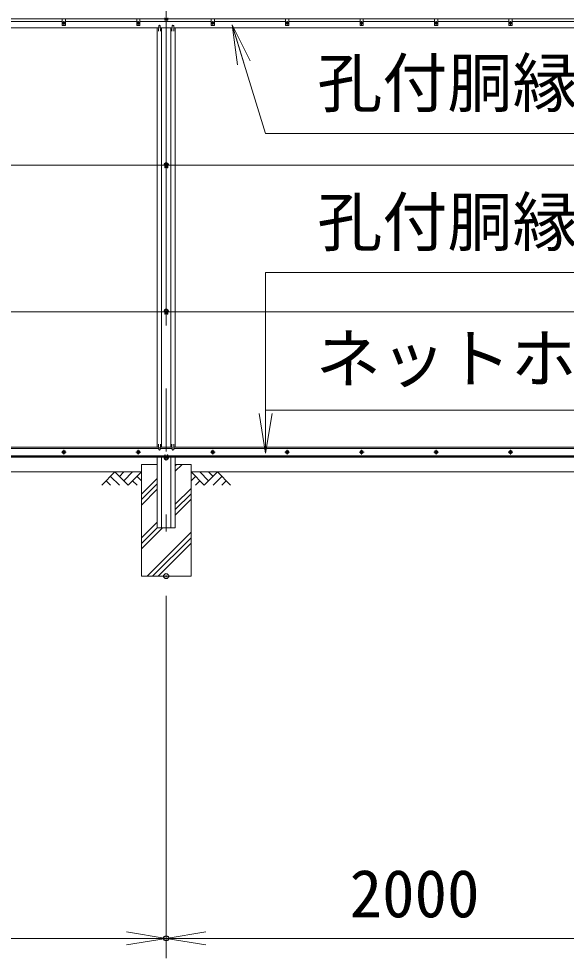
# Model space of a CAD drawing. Units: millimetres at full size; details may follow other scales. Extents: x -16800 to 16800, y -11880 to 11880.
# Drawn here: x -12264 to -10058, y -3702 to 84 of the extents above; entities that cross this region are included whole.
import ezdxf
from ezdxf.enums import TextEntityAlignment as Align

# ---------------------------------------------------------------- set-up
doc = ezdxf.new("R2010")
doc.units = ezdxf.units.MM
doc.header["$LTSCALE"] = 40
doc.header["$PDMODE"] = 32
doc.header["$PDSIZE"] = 20
doc.linetypes.add('USER1', pattern=[50.8, 31.75, -6.35, 6.35, -6.35])
for name, color, linetype, lineweight in [('0-0_D-STR1', 1, 'Continuous', 18), ('0-1_D-BMK', 2, 'USER1', 13), ('0-2_D-STR3', 3, 'Continuous', 13), ('0-3_D-STR4', 7, 'Continuous', 18), ('0-4_D-BGD', 7, 'Continuous', 18), ('0-5_D-DCR-HCH', 7, 'Continuous', 13), ('0-6_D-STR-DIM', 7, 'Continuous', 13), ('0-7_0', 7, 'Continuous', 18), ('0-9_D-STR-TXT', 7, 'Continuous', 13)]:
    doc.layers.add(name, color=color, linetype=linetype, lineweight=lineweight)
doc.layers.add('0-8_Defpoints', color=253, linetype='Continuous')
doc.styles.add('ＭＳ ゴシック', font='')
doc.styles.get('ＭＳ ゴシック').set_extended_font_data('MS Gothic')

# ---------------------------------------------------------------- blocks, each defined once
blk = doc.blocks.new('_Open')
at = {"layer": '0-7_0'}
blk.add_line((-40, 6.67), (0, 0), dxfattribs=at)
blk.add_lwpolyline([(-40, -6.67), (0, 0), (-40, 0)], dxfattribs=at)

msp = doc.modelspace()

# ---------------------------------------------------------------- linework, layer by layer
at = {"layer": '0-0_D-STR1'}
for p, q in [((-13745.08, 83.52), (-870.08, 83.52)), ((-13745.08, 47.52), (-11700.37, 47.52)), ((-11706.58, -1642.48), (-11706.58, 47.52)), ((-11700.08, 55.9), (-11700.83, 34.4)), ((-11694.08, 55.9), (-11693.33, 34.4)), ((-11693.79, 47.52), (-11646.37, 47.52)), ((-11689.08, -1642.48), (-11689.08, 47.52)), ((-11651.08, -1642.48), (-11651.08, 47.52)), ((-11646.08, 55.9), (-11646.83, 34.4)), ((-11640.08, 55.9), (-11639.33, 34.4)), ((-11639.79, 47.52), (-9700.37, 47.52)), ((-11633.58, -1642.48), (-11633.58, 47.52)), ((-13745.08, -1642.48), (-11700.42, -1642.48)), ((-11700.08, -1652.14), (-11700.83, -1630.64)), ((-11694.08, -1652.14), (-11693.33, -1630.64)), ((-11693.75, -1642.48), (-11646.42, -1642.48)), ((-11646.08, -1652.14), (-11646.83, -1630.64)), ((-11640.08, -1652.14), (-11639.33, -1630.64)), ((-11639.75, -1642.48), (-9700.42, -1642.48)), ((-13745.08, -1678.48), (-870.08, -1678.48)), ((-13745.08, -1682.48), (-870.08, -1682.48)), ((-11706.58, -1967.48), (-11706.58, -1682.48)), ((-11689.08, -1967.48), (-11689.08, -1682.48)), ((-11651.08, -1967.48), (-11651.08, -1682.48)), ((-11633.58, -1967.48), (-11633.58, -1682.48)), ((-11706.58, -1967.48), (-11633.58, -1967.48))]:
    msp.add_line(p, q, dxfattribs=at)
for centre, start, end in [((-11697.08, 54.65), 22.61986, 157.38014), ((-11643.08, 54.65), 22.61986, 157.38014), ((-11697.08, -1650.89), 202.61986, 337.38014), ((-11643.08, -1650.89), 202.61986, 337.38014)]:
    msp.add_arc(centre, 3.25, start, end, dxfattribs=at)
at = {"layer": '0-1_D-BMK'}
for p, q in [((-11670.08, 117.52), (-11670.08, -1982.48)), ((-12090.02, 67.52), (-12075.14, 67.52)), ((-12082.58, 74.96), (-12082.58, 60.08)), ((-11790.02, 67.52), (-11775.14, 67.52)), ((-11782.58, 74.96), (-11782.58, 60.08)), ((-11490.02, 67.52), (-11475.14, 67.52)), ((-11482.58, 74.96), (-11482.58, 60.08)), ((-11190.02, 67.52), (-11175.14, 67.52)), ((-11182.58, 74.96), (-11182.58, 60.08)), ((-10890.02, 67.52), (-10875.14, 67.52)), ((-10882.58, 74.96), (-10882.58, 60.08)), ((-10590.02, 67.52), (-10575.14, 67.52)), ((-10582.58, 74.96), (-10582.58, 60.08)), ((-10290.02, 67.52), (-10275.14, 67.52)), ((-10282.58, 74.96), (-10282.58, 60.08)), ((-11660.08, -502.48), (-11680.08, -502.48)), ((-11660.08, -1092.48), (-11680.08, -1092.48)), ((-12072.91, -1662.48), (-12092.25, -1662.48)), ((-12082.58, -1652.81), (-12082.58, -1672.15)), ((-11772.91, -1662.48), (-11792.25, -1662.48)), ((-11782.58, -1652.81), (-11782.58, -1672.15)), ((-11472.91, -1662.48), (-11492.25, -1662.48)), ((-11482.58, -1652.81), (-11482.58, -1672.15)), ((-11172.91, -1662.48), (-11192.25, -1662.48)), ((-11182.58, -1652.81), (-11182.58, -1672.15)), ((-10872.91, -1662.48), (-10892.25, -1662.48)), ((-10882.58, -1652.81), (-10882.58, -1672.15)), ((-10572.91, -1662.48), (-10592.25, -1662.48)), ((-10582.58, -1652.81), (-10582.58, -1672.15)), ((-10272.91, -1662.48), (-10292.25, -1662.48)), ((-10282.58, -1652.81), (-10282.58, -1672.15)), ((-11660.08, -1686.98), (-11680.08, -1686.98))]:
    msp.add_line(p, q, dxfattribs=at)
at = {"layer": '0-2_D-STR3'}
for p, q in [((-12089.08, 83.52), (-12089.08, 57.52)), ((-12076.08, 83.52), (-12089.08, 83.52)), ((-12076.08, 83.52), (-12076.08, 57.52)), ((-11789.08, 83.52), (-11789.08, 57.52)), ((-11776.08, 83.52), (-11789.08, 83.52)), ((-11776.08, 83.52), (-11776.08, 57.52)), ((-11676.33, 88.12), (-11676.33, 78.02)), ((-11676.33, 78.02), (-11674.33, 78.02)), ((-11674.33, 86.97), (-11674.33, 78.02)), ((-11665.83, 86.97), (-11665.83, 78.02)), ((-11665.83, 78.02), (-11663.83, 78.02)), ((-11663.83, 88.12), (-11663.83, 78.02)), ((-11489.08, 83.52), (-11489.08, 57.52)), ((-11476.08, 83.52), (-11489.08, 83.52)), ((-11476.08, 83.52), (-11476.08, 57.52)), ((-11189.08, 83.52), (-11189.08, 57.52)), ((-11176.08, 83.52), (-11189.08, 83.52)), ((-11176.08, 83.52), (-11176.08, 57.52)), ((-10889.08, 83.52), (-10889.08, 57.52)), ((-10876.08, 83.52), (-10889.08, 83.52)), ((-10876.08, 83.52), (-10876.08, 57.52)), ((-10589.08, 83.52), (-10589.08, 57.52)), ((-10576.08, 83.52), (-10589.08, 83.52)), ((-10576.08, 83.52), (-10576.08, 57.52)), ((-10289.08, 83.52), (-10289.08, 57.52)), ((-10276.08, 83.52), (-10289.08, 83.52)), ((-10276.08, 83.52), (-10276.08, 57.52)), ((-12376.08, 72.52), (-12089.08, 72.52)), ((-12076.08, 57.52), (-12089.08, 57.52)), ((-12076.08, 72.52), (-11789.08, 72.52)), ((-11776.08, 57.52), (-11789.08, 57.52)), ((-11776.08, 72.52), (-11489.08, 72.52)), ((-11476.08, 57.52), (-11489.08, 57.52)), ((-11476.08, 72.52), (-11189.08, 72.52)), ((-11176.08, 57.52), (-11189.08, 57.52)), ((-11176.08, 72.52), (-10889.08, 72.52)), ((-10876.08, 57.52), (-10889.08, 57.52)), ((-10876.08, 72.52), (-10589.08, 72.52)), ((-10576.08, 57.52), (-10589.08, 57.52)), ((-10576.08, 72.52), (-10289.08, 72.52)), ((-10276.08, 57.52), (-10289.08, 57.52)), ((-10276.08, 72.52), (-9989.08, 72.52)), ((-873.22, -506.48), (-13652.88, -506.48)), ((-11676.33, -506.38), (-11676.33, -516.48)), ((-11676.33, -516.48), (-11674.33, -516.48)), ((-11674.33, -507.53), (-11674.33, -516.48)), ((-11665.83, -507.53), (-11665.83, -516.48)), ((-11665.83, -516.48), (-11663.83, -516.48)), ((-11663.83, -506.38), (-11663.83, -516.48)), ((-5470.08, -1096.48), (-13652.88, -1096.48)), ((-11670.08, -1084.97), (-11676.58, -1088.73)), ((-11676.58, -1088.73), (-11676.58, -1096.23)), ((-11676.58, -1096.23), (-11670.08, -1099.98)), ((-11676.33, -1096.38), (-11676.33, -1106.48)), ((-11674.33, -1097.53), (-11674.33, -1106.48)), ((-11663.58, -1088.73), (-11670.08, -1084.97)), ((-11670.08, -1099.98), (-11663.58, -1096.23)), ((-11665.83, -1097.53), (-11665.83, -1106.48)), ((-11663.83, -1096.38), (-11663.83, -1106.48)), ((-11663.58, -1096.23), (-11663.58, -1088.73)), ((-11676.33, -1106.48), (-11674.33, -1106.48)), ((-11665.83, -1106.48), (-11663.83, -1106.48)), ((-13745.08, -1647.48), (-11700.25, -1647.48)), ((-11693.92, -1647.48), (-11646.25, -1647.48)), ((-11639.92, -1647.48), (-9700.25, -1647.48)), ((-13745.08, -1677.48), (-870.08, -1677.48)), ((-11670.08, -1679.47), (-11676.58, -1683.23)), ((-11676.58, -1683.23), (-11676.58, -1690.73)), ((-11676.58, -1690.73), (-11670.08, -1694.48)), ((-11676.33, -1683.08), (-11676.33, -1672.98)), ((-11676.33, -1672.98), (-11674.33, -1672.98)), ((-11674.33, -1681.93), (-11674.33, -1672.98)), ((-11663.58, -1683.23), (-11670.08, -1679.47)), ((-11670.08, -1694.48), (-11663.58, -1690.73)), ((-11665.83, -1681.93), (-11665.83, -1672.98)), ((-11665.83, -1672.98), (-11663.83, -1672.98)), ((-11663.83, -1683.08), (-11663.83, -1672.98)), ((-11663.58, -1690.73), (-11663.58, -1683.23))]:
    msp.add_line(p, q, dxfattribs=at)
for points in [[(-12082.58, 73.27), (-12087.56, 70.4), (-12087.56, 64.65), (-12082.58, 61.77), (-12077.6, 64.65), (-12077.6, 70.4)], [(-11782.58, 73.27), (-11787.56, 70.4), (-11787.56, 64.65), (-11782.58, 61.77), (-11777.6, 64.65), (-11777.6, 70.4)], [(-11482.58, 73.27), (-11487.56, 70.4), (-11487.56, 64.65), (-11482.58, 61.77), (-11477.6, 64.65), (-11477.6, 70.4)], [(-11182.58, 73.27), (-11187.56, 70.4), (-11187.56, 64.65), (-11182.58, 61.77), (-11177.6, 64.65), (-11177.6, 70.4)], [(-10882.58, 73.27), (-10887.56, 70.4), (-10887.56, 64.65), (-10882.58, 61.77), (-10877.6, 64.65), (-10877.6, 70.4)], [(-10582.58, 73.27), (-10587.56, 70.4), (-10587.56, 64.65), (-10582.58, 61.77), (-10577.6, 64.65), (-10577.6, 70.4)], [(-10282.58, 73.27), (-10287.56, 70.4), (-10287.56, 64.65), (-10282.58, 61.77), (-10277.6, 64.65), (-10277.6, 70.4)], [(-11663.58, -498.73), (-11670.08, -494.97), (-11676.58, -498.73), (-11676.58, -506.23), (-11670.08, -509.98), (-11663.58, -506.23)], [(-12082.58, -1656.73), (-12087.56, -1659.6), (-12087.56, -1665.35), (-12082.58, -1668.23), (-12077.6, -1665.35), (-12077.6, -1659.6)], [(-11782.58, -1656.73), (-11787.56, -1659.6), (-11787.56, -1665.35), (-11782.58, -1668.23), (-11777.6, -1665.35), (-11777.6, -1659.6)], [(-11482.58, -1656.73), (-11487.56, -1659.6), (-11487.56, -1665.35), (-11482.58, -1668.23), (-11477.6, -1665.35), (-11477.6, -1659.6)], [(-11182.58, -1656.73), (-11187.56, -1659.6), (-11187.56, -1665.35), (-11182.58, -1668.23), (-11177.6, -1665.35), (-11177.6, -1659.6)], [(-10882.58, -1656.73), (-10887.56, -1659.6), (-10887.56, -1665.35), (-10882.58, -1668.23), (-10877.6, -1665.35), (-10877.6, -1659.6)], [(-10582.58, -1656.73), (-10587.56, -1659.6), (-10587.56, -1665.35), (-10582.58, -1668.23), (-10577.6, -1665.35), (-10577.6, -1659.6)], [(-10282.58, -1656.73), (-10287.56, -1659.6), (-10287.56, -1665.35), (-10282.58, -1668.23), (-10277.6, -1665.35), (-10277.6, -1659.6)]]:
    msp.add_lwpolyline(points, close=True, dxfattribs=at)
for centre, radius in [((-12082.58, 67.52), 4.98), ((-11782.58, 67.52), 4.98), ((-11482.58, 67.52), 4.98), ((-11182.58, 67.52), 4.98), ((-10882.58, 67.52), 4.98), ((-10582.58, 67.52), 4.98), ((-10282.58, 67.52), 4.98), ((-11670.08, -502.48), 6.25), ((-11670.08, -1092.48), 6.25), ((-12082.58, -1662.48), 6.5), ((-12082.58, -1662.48), 4.98), ((-11782.58, -1662.48), 6.5), ((-11782.58, -1662.48), 4.98), ((-11482.58, -1662.48), 6.5), ((-11482.58, -1662.48), 4.98), ((-11182.58, -1662.48), 6.5), ((-11182.58, -1662.48), 4.98), ((-10882.58, -1662.48), 6.5), ((-10882.58, -1662.48), 4.98), ((-10582.58, -1662.48), 6.5), ((-10582.58, -1662.48), 4.98), ((-10282.58, -1662.48), 6.5), ((-10282.58, -1662.48), 4.98), ((-11670.08, -1686.98), 6.25)]:
    msp.add_circle(centre, radius, dxfattribs=at)
at = {"layer": '0-3_D-STR4'}
for p, q in [((-11770.08, -1712.48), (-11770.08, -2162.48)), ((-11706.58, -1712.48), (-11770.08, -1712.48)), ((-11570.08, -1712.48), (-11633.58, -1712.48)), ((-11570.08, -1712.48), (-11570.08, -2162.48)), ((-11570.08, -2162.48), (-11770.08, -2162.48))]:
    msp.add_line(p, q, dxfattribs=at)
at = {"layer": '0-4_D-BGD'}
for p, q in [((-11770.08, -1742.48), (-13445.08, -1742.48)), ((-11570.08, -1742.48), (-9770.08, -1742.48))]:
    msp.add_line(p, q, dxfattribs=at)
at = {"layer": '0-5_D-DCR-HCH'}
for p, q in [((-11633.58, -1739.54), (-11606.52, -1712.48)), ((-11633.58, -1717.44), (-11628.62, -1712.48)), ((-11876.51, -1742.48), (-11929.72, -1795.69)), ((-11911.98, -1777.95), (-11894.16, -1795.69)), ((-11894.24, -1760.22), (-11858.61, -1795.69)), ((-11876.51, -1742.48), (-11823.29, -1795.69)), ((-11858.77, -1760.22), (-11841.03, -1742.48)), ((-11841.03, -1777.95), (-11805.56, -1742.48)), ((-11823.29, -1795.69), (-11770.08, -1742.48)), ((-11805.56, -1777.95), (-11787.74, -1795.69)), ((-11787.82, -1760.22), (-11770.08, -1777.87)), ((-11770.08, -1831.85), (-11706.58, -1768.35)), ((-11516.87, -1795.69), (-11570.08, -1742.48)), ((-11552.35, -1760.22), (-11570.08, -1777.87)), ((-11534.61, -1777.95), (-11552.43, -1795.69)), ((-11499.13, -1777.95), (-11534.61, -1742.48)), ((-11463.66, -1742.48), (-11516.87, -1795.69)), ((-11481.3, -1760.31), (-11499.13, -1742.48)), ((-11445.92, -1760.22), (-11481.56, -1795.69)), ((-11463.66, -1742.48), (-11410.45, -1795.69)), ((-11428.18, -1777.95), (-11446, -1795.69)), ((-11770.08, -1853.94), (-11706.58, -1790.44)), ((-11770.08, -1876.04), (-11706.58, -1812.54)), ((-11633.58, -1872.12), (-11570.08, -1808.62)), ((-11633.58, -1894.22), (-11570.08, -1830.72)), ((-11633.58, -1916.32), (-11570.08, -1852.82)), ((-11770.08, -2008.62), (-11706.58, -1945.12)), ((-11770.08, -2030.72), (-11706.58, -1967.22)), ((-11770.08, -2052.82), (-11684.74, -1967.48)), ((-11747.16, -2162.48), (-11570.08, -1985.4)), ((-11725.06, -2162.48), (-11570.08, -2007.5)), ((-11702.97, -2162.48), (-11570.08, -2029.59)), ((-11570.39, -2162.48), (-11570.08, -2162.18))]:
    msp.add_line(p, q, dxfattribs=at)
at = {"layer": '0-6_D-STR-DIM'}
for p, q in [((-11670.08, -2242.48), (-11670.08, -3702.48)), ((-11670.08, -2242.48), (-11670.08, -3702.48)), ((-13670.08, -3622.48), (-11670.08, -3622.48)), ((-11670.08, -3622.48), (-9670.08, -3622.48))]:
    msp.add_line(p, q, dxfattribs=at)
at = {"layer": '0-8_Defpoints'}
for p in [(-11670.08, -2162.48), (-11670.08, -3622.48)]:
    msp.add_point(p, dxfattribs=at)
at = {"layer": '0-9_D-STR-TXT'}
for points in [[(-8477.94, -378.95), (-11269.45, -378.95), (-11403.92, 57.66)], [(-8477.94, -939.11), (-11269.45, -939.11), (-11269.45, -1664.57)], [(-8484.03, -1493.91), (-11269.45, -1493.91), (-11269.45, -1666.57)]]:
    msp.add_lwpolyline(points, dxfattribs=at)

# ---------------------------------------------------------------- block references
at = {"layer": '0-6_D-STR-DIM', "xscale": 4, "yscale": 4}
msp.add_blockref('_Open', (-11670.08, -3622.48), dxfattribs=at)
at = {"layer": '0-6_D-STR-DIM', "xscale": 4, "yscale": 4, "rotation": 180}
msp.add_blockref('_Open', (-11670.08, -3622.48), dxfattribs=at)
at = {"layer": '0-9_D-STR-TXT', "xscale": 4, "yscale": 4}
for p, rotation in [((-11404.51, 59.57), 107.11764), ((-11269.45, -1666.57), 270)]:
    msp.add_blockref('_Open', p, dxfattribs=dict(at, rotation=rotation))

# ---------------------------------------------------------------- texts
at = {"layer": '0-6_D-STR-DIM', "style": 'ＭＳ ゴシック'}
msp.add_text('2000', height=192.4, dxfattribs=at).set_placement((-10931.16, -3595.49), align=Align.BOTTOM_LEFT)
at = {"layer": '0-9_D-STR-TXT', "style": 'ＭＳ ゴシック'}
for s, p in [('孔付胴縁 R付L40x40x3', (-11061.7, -328.61)), ('孔付胴縁 R付L40x40x3', (-11061.7, -888.76)), ('ネットホルダー 30x13', (-11067.79, -1439.5))]:
    msp.add_text(s, height=192.4, dxfattribs=at).set_placement(p, align=Align.BOTTOM_LEFT)

doc.saveas('drawing.dxf')
